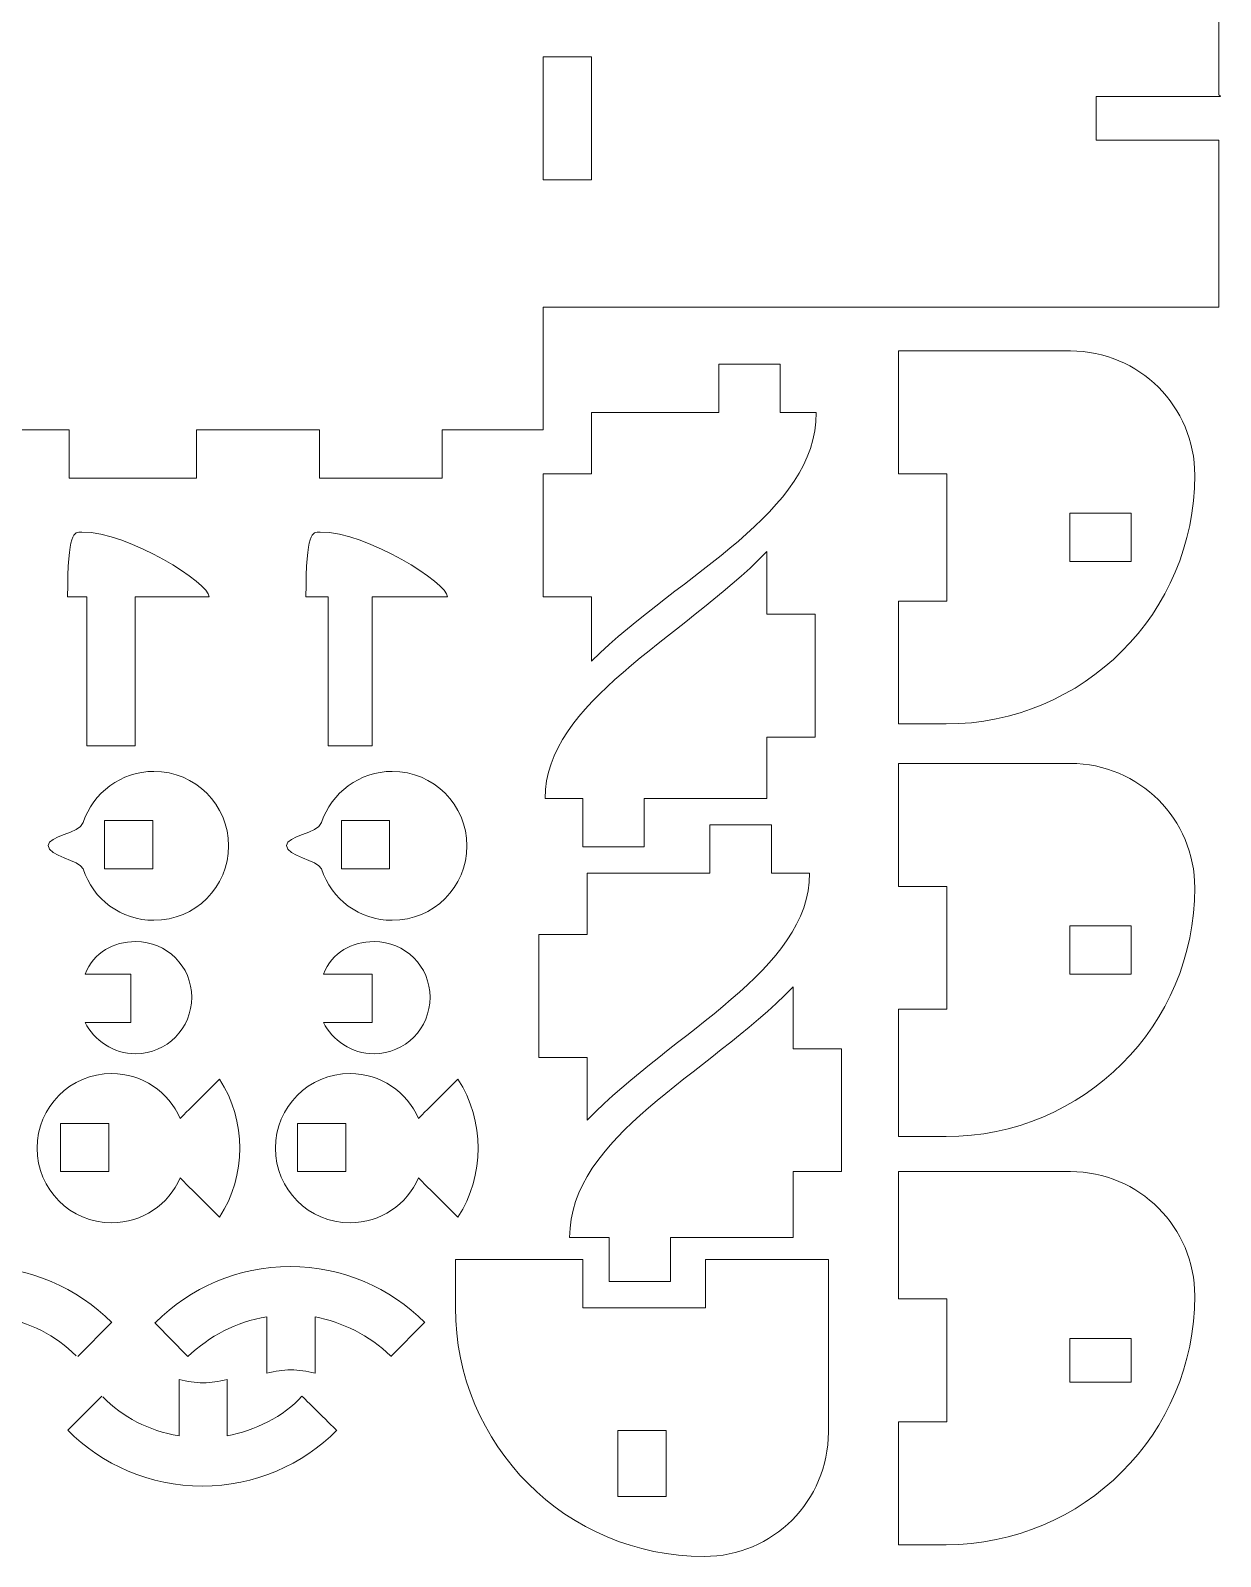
# Model space of a CAD drawing. Header units: millimetres. Extents: x -102 to 102, y -191 to 188.
# Drawn here: x 2.6 to 98.2, y -191.3 to -68.6 of the extents above; entities that cross this region are included whole.
import ezdxf

# ---------------------------------------------------------------- set-up
doc = ezdxf.new("R2010")
doc.units = ezdxf.units.MM
doc.header["$MEASUREMENT"] = 0
doc.layers.add('Layer 1', color=7, linetype='Continuous')

msp = doc.modelspace()

# ---------------------------------------------------------------- linework, layer by layer
at = {"layer": 'Layer 1', "color": 1, "lineweight": 9}
for points, knots in [([(98.1073, -60.8514), (98.1073, -60.8514), (98.1073, -73.7811), (98.1073, -73.7811), (98.1073, -73.7811), (98.1073, -73.7811), (98.2354, -73.9028), (98.2354, -73.9028), (98.2354, -73.9028), (98.2354, -73.9028), (88.2296, -73.9028), (88.2296, -73.9028), (88.2296, -73.9028), (88.2296, -73.9028), (88.2296, -77.4306), (88.2296, -77.4306), (88.2296, -77.4306), (88.2296, -77.4306), (98.1073, -77.4306), (98.1073, -77.4306), (98.1073, -77.4306), (98.1073, -77.4306), (98.1073, -90.8361), (98.1073, -90.8361), (98.1073, -90.8361), (98.1073, -90.8361), (47.7349, -90.8361), (47.7349, -90.8361), (47.7349, -90.8361), (47.7349, -90.8361), (43.7796, -90.8361), (43.7796, -90.8361), (43.7796, -90.8361), (43.7796, -90.8361), (43.7796, -100.6825), (43.7796, -100.6825), (43.7796, -100.6825), (43.7796, -100.6825), (43.7796, -100.7139), (43.7796, -100.7139), (43.7796, -100.7139), (43.7796, -100.7139), (35.6657, -100.7139), (35.6657, -100.7139), (35.6657, -100.7139), (35.6657, -100.7139), (35.6657, -104.5945), (35.6657, -104.5945), (35.6657, -104.5945), (35.6657, -104.5945), (25.7879, -104.5945), (25.7879, -104.5945), (25.7879, -104.5945), (25.7879, -104.5945), (25.7879, -100.7139), (25.7879, -100.7139), (25.7879, -100.7139), (25.7879, -100.7139), (15.9101, -100.7139), (15.9101, -100.7139), (15.9101, -100.7139), (15.9101, -100.7139), (15.9101, -104.5945), (15.9101, -104.5945), (15.9101, -104.5945), (15.9101, -104.5945), (5.8348, -104.5945), (5.8348, -104.5945), (5.8348, -104.5945), (5.8348, -104.5945), (5.6796, -104.5945), (5.6796, -104.5945), (5.6796, -104.5945), (5.6796, -104.5945), (5.6796, -100.7139), (5.6796, -100.7139), (5.6796, -100.7139), (5.6796, -100.7139), (-4.1982, -100.7139), (-4.1982, -100.7139), (-4.1982, -100.7139), (-4.1982, -100.7139), (-4.1982, -104.5945), (-4.1982, -104.5945), (-4.1982, -104.5945), (-4.1982, -104.5945), (-14.076, -104.5945), (-14.076, -104.5945), (-14.076, -104.5945), (-14.076, -104.5945), (-14.076, -100.7139), (-14.076, -100.7139), (-14.076, -100.7139), (-14.076, -100.7139), (-24.3065, -100.7139), (-24.3065, -100.7139), (-24.3065, -100.7139), (-24.3065, -100.7139), (-24.3065, -104.5945), (-24.3065, -104.5945), (-24.3065, -104.5945), (-24.3065, -104.5945), (-34.1843, -104.5945), (-34.1843, -104.5945), (-34.1843, -104.5945), (-34.1843, -104.5945), (-34.1843, -100.7139), (-34.1843, -100.7139), (-34.1843, -100.7139), (-34.1843, -100.7139), (-44.0621, -100.7139), (-44.0621, -100.7139), (-44.0621, -100.7139), (-44.0621, -100.7139), (-44.0621, -104.5945), (-44.0621, -104.5945), (-44.0621, -104.5945), (-44.0621, -104.5945), (-54.2927, -104.5945), (-54.2927, -104.5945), (-54.2927, -104.5945), (-54.2927, -104.5945), (-54.2927, -100.7139), (-54.2927, -100.7139), (-54.2927, -100.7139), (-54.2927, -100.7139), (-64.1704, -100.7139), (-64.1704, -100.7139), (-64.1704, -100.7139), (-64.1704, -100.7139), (-64.1704, -104.5945), (-64.1704, -104.5945), (-64.1704, -104.5945), (-64.1704, -104.5945), (-74.0482, -104.5945), (-74.0482, -104.5945), (-74.0482, -104.5945), (-74.0482, -104.5945), (-74.0482, -104.5945), (-74.0482, -104.5945), (-74.0482, -104.5945), (-74.0482, -104.5945), (-74.0482, -100.7139), (-74.0482, -100.7139), (-74.0482, -100.7139), (-74.0482, -100.7139), (-84.2788, -100.7139), (-84.2788, -100.7139), (-84.2788, -100.7139), (-84.2788, -100.7139), (-84.2788, -104.5945), (-84.2788, -104.5945), (-84.2788, -104.5945), (-84.2788, -104.5945), (-94.1565, -104.5945), (-94.1565, -104.5945), (-94.1565, -104.5945), (-94.1565, -104.5945), (-94.1565, -104.477), (-94.1565, -104.477), (-94.1565, -104.477), (-94.1565, -104.477), (-94.1565, -104.4957), (-94.1565, -104.4957), (-94.1565, -104.4957), (-94.1565, -104.4957), (-94.1565, -81.6639), (-94.1565, -81.6639), (-94.1565, -81.6639), (-94.1565, -81.6639), (-98.0371, -81.6639), (-98.0371, -81.6639), (-98.0371, -81.6639), (-98.0371, -81.6639), (-98.0371, -61.5556), (-98.0371, -61.5556), (-98.0371, -61.5556), (-98.0371, -61.5556), (-94.1565, -61.5556), (-94.1565, -61.5556), (-94.1565, -61.5556), (-94.1565, -61.5556), (-94.1565, -61.6459), (-94.1565, -61.6459), (-94.1565, -61.6459), (-94.1565, -61.6459), (-94.1565, -41.8), (-94.1565, -41.8), (-94.1565, -41.8), (-94.1565, -41.8), (-98.0371, -41.8), (-98.0371, -41.8), (-98.0371, -41.8), (-98.0371, -41.8), (-98.0371, -21.6917), (-98.0371, -21.6917), (-98.0371, -21.6917), (-98.0371, -21.6917), (-94.1565, -21.6917), (-94.1565, -21.6917), (-94.1565, -21.6917), (-94.1565, -21.6917), (-94.1565, -21.6737), (-94.1565, -21.6737), (-94.1565, -21.6737), (-94.1565, -21.6737), (-94.1565, -1.5834), (-94.1565, -1.5834), (-94.1565, -1.5834), (-94.1565, -1.5834), (-98.0371, -1.5834), (-98.0371, -1.5834), (-98.0371, -1.5834), (-98.0371, -1.5834), (-98.0371, 18.1722), (-98.0371, 18.1722), (-98.0371, 18.1722), (-98.0371, 18.1722), (-94.1565, 18.1722), (-94.1565, 18.1722), (-94.1565, 18.1722), (-94.1565, 18.1722), (-94.1565, 37.575), (-94.1565, 37.575), (-94.1565, 37.575), (-94.1565, 37.575), (-84.2788, 37.575), (-84.2788, 37.575), (-84.2788, 37.575), (-84.2788, 37.575), (-84.2788, 41.1028), (-84.2788, 41.1028), (-84.2788, 41.1028), (-84.2788, 41.1028), (-74.0482, 41.1028), (-74.0482, 41.1028), (-74.0482, 41.1028), (-74.0482, 41.1028), (-74.0482, 37.575), (-74.0482, 37.575), (-74.0482, 37.575), (-74.0482, 37.575), (-74.0482, 37.575), (-74.0482, 37.575), (-74.0482, 37.575), (-74.0482, 37.575), (-64.1704, 37.575), (-64.1704, 37.575), (-64.1704, 37.575), (-64.1704, 37.575), (-64.1704, 41.1028), (-64.1704, 41.1028), (-64.1704, 41.1028), (-64.1704, 41.1028), (-54.2927, 41.1028), (-54.2927, 41.1028), (-54.2927, 41.1028), (-54.2927, 41.1028), (-54.2927, 37.575), (-54.2927, 37.575), (-54.2927, 37.575), (-54.2927, 37.575), (-44.0621, 37.575), (-44.0621, 37.575), (-44.0621, 37.575), (-44.0621, 37.575), (-44.0621, 41.1028), (-44.0621, 41.1028), (-44.0621, 41.1028), (-44.0621, 41.1028), (-34.1843, 41.1028), (-34.1843, 41.1028), (-34.1843, 41.1028), (-34.1843, 41.1028), (-34.1843, 37.575), (-34.1843, 37.575), (-34.1843, 37.575), (-34.1843, 37.575), (-24.3065, 37.575), (-24.3065, 37.575), (-24.3065, 37.575), (-24.3065, 37.575), (-24.3065, 41.1028), (-24.3065, 41.1028), (-24.3065, 41.1028), (-24.3065, 41.1028), (-14.076, 41.1028), (-14.076, 41.1028), (-14.076, 41.1028), (-14.076, 41.1028), (-14.076, 37.575), (-14.076, 37.575), (-14.076, 37.575), (-14.076, 37.575), (-4.1982, 37.575), (-4.1982, 37.575), (-4.1982, 37.575), (-4.1982, 37.575), (-4.1982, 41.1028), (-4.1982, 41.1028), (-4.1982, 41.1028), (-4.1982, 41.1028), (5.6796, 41.1028), (5.6796, 41.1028), (5.6796, 41.1028), (5.6796, 41.1028), (5.6796, 37.575), (5.6796, 37.575), (5.6796, 37.575), (5.6796, 37.575), (5.8348, 37.575), (5.8348, 37.575), (5.8348, 37.575), (5.8348, 37.575), (15.9101, 37.575), (15.9101, 37.575), (15.9101, 37.575), (15.9101, 37.575), (15.9101, 41.1028), (15.9101, 41.1028), (15.9101, 41.1028), (15.9101, 41.1028), (25.7879, 41.1028), (25.7879, 41.1028), (25.7879, 41.1028), (25.7879, 41.1028), (25.7879, 37.575), (25.7879, 37.575), (25.7879, 37.575), (25.7879, 37.575), (35.6657, 37.575), (35.6657, 37.575), (35.6657, 37.575), (35.6657, 37.575), (35.6657, 41.1028), (35.6657, 41.1028), (35.6657, 41.1028), (35.6657, 41.1028), (47.6601, 41.1028), (47.6601, 41.1028), (47.6601, 41.1028), (47.6601, 41.1028), (47.6601, 39.3389), (47.6601, 39.3389), (47.6601, 39.3389), (47.6601, 39.3389), (98.1073, 39.3389), (98.1073, 39.3389), (98.1073, 39.3389), (98.1073, 39.3389), (98.1073, 39.3389), (98.1073, 39.3389), (98.1073, 39.3389), (98.1073, 39.3389), (98.1073, 26.2861), (98.1073, 26.2861), (98.1073, 26.2861), (98.1073, 26.2861), (98.1073, 26.2861), (98.1073, 26.2861), (98.1073, 26.2861), (98.1073, 26.2861), (88.2296, 26.2861), (88.2296, 26.2861), (88.2296, 26.2861), (88.2296, 26.2861), (88.2296, 22.4055), (88.2296, 22.4055), (88.2296, 22.4055), (88.2296, 22.4055), (98.1073, 22.4055), (98.1073, 22.4055), (98.1073, 22.4055), (98.1073, 22.4055), (98.1073, 9.3528), (98.1073, 9.3528), (98.1073, 9.3528), (98.1073, 9.3528), (98.1073, 9.3528), (98.1073, 9.3528), (98.1073, 9.3528), (98.1073, 9.3528), (47.7349, 9.3528), (47.7349, 9.3528), (47.7349, 9.3528), (47.7349, 9.3528), (43.7796, 9.3528), (43.7796, 9.3528), (43.7796, 9.3528), (43.7796, 9.3528), (43.7796, -0.525), (43.7796, -0.525), (43.7796, -0.525), (43.7796, -0.525), (47.6601, -0.525), (47.6601, -0.525), (47.6601, -0.525), (47.6601, -0.525), (47.6601, -10.7556), (47.6601, -10.7556), (47.6601, -10.7556), (47.6601, -10.7556), (43.7796, -10.7556), (43.7796, -10.7556), (43.7796, -10.7556), (43.7796, -10.7556), (43.7796, -20.6334), (43.7796, -20.6334), (43.7796, -20.6334), (43.7796, -20.6334), (47.6601, -20.6334), (47.6601, -20.6334), (47.6601, -20.6334), (47.6601, -20.6334), (47.6601, -30.5111), (47.6601, -30.5111), (47.6601, -30.5111), (47.6601, -30.5111), (47.6601, -30.5111), (47.6601, -30.5111), (47.6601, -30.5111), (47.6601, -30.5111), (43.7796, -30.5111), (43.7796, -30.5111), (43.7796, -30.5111), (43.7796, -30.5111), (43.7796, -40.7417), (43.7796, -40.7417), (43.7796, -40.7417), (43.7796, -40.7417), (47.6601, -40.7417), (47.6601, -40.7417), (47.6601, -40.7417), (47.6601, -40.7417), (47.6601, -50.6195), (47.6601, -50.6195), (47.6601, -50.6195), (47.6601, -50.6195), (43.7796, -50.6195), (43.7796, -50.6195), (43.7796, -50.6195), (43.7796, -50.6195), (43.7796, -60.85), (43.7796, -60.85), (43.7796, -60.85), (43.7796, -60.85), (47.7349, -60.85), (47.7349, -60.85), (47.7349, -60.85), (47.7349, -60.85), (98.1073, -60.8514), (98.1073, -60.8514)], [0, 0, 0, 0, 0.00877193, 0.00877193, 0.00877193, 0.00877194, 0.01754386, 0.01754386, 0.01754386, 0.01754387, 0.02631579, 0.02631579, 0.02631579, 0.0263158, 0.03508772, 0.03508772, 0.03508772, 0.03508773, 0.04385965, 0.04385965, 0.04385965, 0.04385966, 0.05263158, 0.05263158, 0.05263158, 0.05263159, 0.06140351, 0.06140351, 0.06140351, 0.06140352, 0.07017544, 0.07017544, 0.07017544, 0.07017545, 0.07894737, 0.07894737, 0.07894737, 0.07894738, 0.0877193, 0.0877193, 0.0877193, 0.08771931, 0.09649123, 0.09649123, 0.09649123, 0.09649124, 0.10526316, 0.10526316, 0.10526316, 0.10526317, 0.11403509, 0.11403509, 0.11403509, 0.1140351, 0.12280702, 0.12280702, 0.12280702, 0.12280703, 0.13157895, 0.13157895, 0.13157895, 0.13157896, 0.14035088, 0.14035088, 0.14035088, 0.14035089, 0.14912281, 0.14912281, 0.14912281, 0.14912282, 0.15789474, 0.15789474, 0.15789474, 0.15789475, 0.16666667, 0.16666667, 0.16666667, 0.16666668, 0.1754386, 0.1754386, 0.1754386, 0.17543861, 0.18421053, 0.18421053, 0.18421053, 0.18421054, 0.19298246, 0.19298246, 0.19298246, 0.19298247, 0.20175439, 0.20175439, 0.20175439, 0.2017544, 0.21052632, 0.21052632, 0.21052632, 0.21052633, 0.21929825, 0.21929825, 0.21929825, 0.21929826, 0.22807018, 0.22807018, 0.22807018, 0.22807019, 0.23684211, 0.23684211, 0.23684211, 0.23684212, 0.24561404, 0.24561404, 0.24561404, 0.24561405, 0.25438596, 0.25438596, 0.25438596, 0.25438597, 0.26315789, 0.26315789, 0.26315789, 0.2631579, 0.27192982, 0.27192982, 0.27192982, 0.27192983, 0.28070175, 0.28070175, 0.28070175, 0.28070176, 0.28947368, 0.28947368, 0.28947368, 0.28947369, 0.29824561, 0.29824561, 0.29824561, 0.29824562, 0.30701754, 0.30701754, 0.30701754, 0.30701755, 0.31578947, 0.31578947, 0.31578947, 0.31578948, 0.3245614, 0.3245614, 0.3245614, 0.32456141, 0.33333333, 0.33333333, 0.33333333, 0.33333334, 0.34210526, 0.34210526, 0.34210526, 0.34210527, 0.35087719, 0.35087719, 0.35087719, 0.3508772, 0.35964912, 0.35964912, 0.35964912, 0.35964913, 0.36842105, 0.36842105, 0.36842105, 0.36842106, 0.37719298, 0.37719298, 0.37719298, 0.37719299, 0.38596491, 0.38596491, 0.38596491, 0.38596492, 0.39473684, 0.39473684, 0.39473684, 0.39473685, 0.40350877, 0.40350877, 0.40350877, 0.40350878, 0.4122807, 0.4122807, 0.4122807, 0.41228071, 0.42105263, 0.42105263, 0.42105263, 0.42105264, 0.42982456, 0.42982456, 0.42982456, 0.42982457, 0.43859649, 0.43859649, 0.43859649, 0.4385965, 0.44736842, 0.44736842, 0.44736842, 0.44736843, 0.45614035, 0.45614035, 0.45614035, 0.45614036, 0.46491228, 0.46491228, 0.46491228, 0.46491229, 0.47368421, 0.47368421, 0.47368421, 0.47368422, 0.48245614, 0.48245614, 0.48245614, 0.48245615, 0.49122807, 0.49122807, 0.49122807, 0.49122808, 0.5, 0.5, 0.5, 0.50000001, 0.50877193, 0.50877193, 0.50877193, 0.50877194, 0.51754386, 0.51754386, 0.51754386, 0.51754387, 0.52631579, 0.52631579, 0.52631579, 0.5263158, 0.53508772, 0.53508772, 0.53508772, 0.53508773, 0.54385965, 0.54385965, 0.54385965, 0.54385966, 0.55263158, 0.55263158, 0.55263158, 0.55263159, 0.56140351, 0.56140351, 0.56140351, 0.56140352, 0.57017544, 0.57017544, 0.57017544, 0.57017545, 0.57894737, 0.57894737, 0.57894737, 0.57894738, 0.5877193, 0.5877193, 0.5877193, 0.58771931, 0.59649123, 0.59649123, 0.59649123, 0.59649124, 0.60526316, 0.60526316, 0.60526316, 0.60526317, 0.61403509, 0.61403509, 0.61403509, 0.6140351, 0.62280702, 0.62280702, 0.62280702, 0.62280703, 0.63157895, 0.63157895, 0.63157895, 0.63157896, 0.64035088, 0.64035088, 0.64035088, 0.64035089, 0.64912281, 0.64912281, 0.64912281, 0.64912282, 0.65789474, 0.65789474, 0.65789474, 0.65789475, 0.66666667, 0.66666667, 0.66666667, 0.66666668, 0.6754386, 0.6754386, 0.6754386, 0.67543861, 0.68421053, 0.68421053, 0.68421053, 0.68421054, 0.69298246, 0.69298246, 0.69298246, 0.69298247, 0.70175439, 0.70175439, 0.70175439, 0.7017544, 0.71052632, 0.71052632, 0.71052632, 0.71052633, 0.71929825, 0.71929825, 0.71929825, 0.71929826, 0.72807018, 0.72807018, 0.72807018, 0.72807019, 0.73684211, 0.73684211, 0.73684211, 0.73684212, 0.74561404, 0.74561404, 0.74561404, 0.74561405, 0.75438596, 0.75438596, 0.75438596, 0.75438597, 0.76315789, 0.76315789, 0.76315789, 0.7631579, 0.77192982, 0.77192982, 0.77192982, 0.77192983, 0.78070175, 0.78070175, 0.78070175, 0.78070176, 0.78947368, 0.78947368, 0.78947368, 0.78947369, 0.79824561, 0.79824561, 0.79824561, 0.79824562, 0.80701754, 0.80701754, 0.80701754, 0.80701755, 0.81578947, 0.81578947, 0.81578947, 0.81578948, 0.8245614, 0.8245614, 0.8245614, 0.82456141, 0.83333333, 0.83333333, 0.83333333, 0.83333334, 0.84210526, 0.84210526, 0.84210526, 0.84210527, 0.85087719, 0.85087719, 0.85087719, 0.8508772, 0.85964912, 0.85964912, 0.85964912, 0.85964913, 0.86842105, 0.86842105, 0.86842105, 0.86842106, 0.87719298, 0.87719298, 0.87719298, 0.87719299, 0.88596491, 0.88596491, 0.88596491, 0.88596492, 0.89473684, 0.89473684, 0.89473684, 0.89473685, 0.90350877, 0.90350877, 0.90350877, 0.90350878, 0.9122807, 0.9122807, 0.9122807, 0.91228071, 0.92105263, 0.92105263, 0.92105263, 0.92105264, 0.92982456, 0.92982456, 0.92982456, 0.92982457, 0.93859649, 0.93859649, 0.93859649, 0.9385965, 0.94736842, 0.94736842, 0.94736842, 0.94736843, 0.95614035, 0.95614035, 0.95614035, 0.95614036, 0.96491228, 0.96491228, 0.96491228, 0.96491229, 0.97368421, 0.97368421, 0.97368421, 0.97368422, 0.98245614, 0.98245614, 0.98245614, 0.98245615, 1, 1, 1, 1]), ([(47.6603, -70.7277), (47.6603, -70.7277), (43.7797, -70.7277), (43.7797, -70.7277), (43.7797, -70.7277), (43.7797, -70.7277), (43.7797, -80.6055), (43.7797, -80.6055), (43.7797, -80.6055), (43.7797, -80.6055), (47.6603, -80.6055), (47.6603, -80.6055), (47.6603, -80.6055), (47.6603, -80.6055), (47.6603, -70.7277), (47.6603, -70.7277)], [0, 0, 0, 0, 0.2, 0.2, 0.2, 0.20000001, 0.4, 0.4, 0.4, 0.40000001, 0.6, 0.6, 0.6, 0.60000001, 1, 1, 1, 1]), ([(96.1698, -104.3581), (96.1698, -98.8312), (91.6973, -94.3639), (86.17, -94.3639), (86.17, -94.3639), (86.17, -94.3639), (76.1698, -94.3639), (76.1698, -94.3639), (76.1698, -94.3639), (76.1698, -94.3639), (72.3545, -94.3639), (72.3545, -94.3639), (72.3545, -94.3639), (72.3545, -94.3639), (72.3545, -104.2417), (72.3545, -104.2417), (72.3545, -104.2417), (72.3545, -104.2417), (76.2351, -104.2417), (76.2351, -104.2417), (76.2351, -104.2417), (76.2351, -104.2417), (76.2351, -114.4723), (76.2351, -114.4723), (76.2351, -114.4723), (76.2351, -114.4723), (72.3545, -114.4723), (72.3545, -114.4723), (72.3545, -114.4723), (72.3545, -114.4723), (72.3545, -124.3501), (72.3545, -124.3501), (72.3545, -124.3501), (72.3545, -124.3501), (76.1698, -124.3501), (76.1698, -124.3501), (76.1698, -124.3501), (87.2244, -124.3501), (96.1698, -115.4114), (96.1698, -104.3581)], [0, 0, 0, 0, 0.09090909, 0.09090909, 0.09090909, 0.0909091, 0.18181818, 0.18181818, 0.18181818, 0.18181819, 0.27272727, 0.27272727, 0.27272727, 0.27272728, 0.36363636, 0.36363636, 0.36363636, 0.36363637, 0.45454545, 0.45454545, 0.45454545, 0.45454546, 0.54545455, 0.54545455, 0.54545455, 0.54545456, 0.63636364, 0.63636364, 0.63636364, 0.63636365, 0.72727273, 0.72727273, 0.72727273, 0.72727274, 0.81818182, 0.81818182, 0.81818182, 0.81818183, 1, 1, 1, 1]), ([(57.8907, -99.3028), (57.8907, -99.3028), (57.8907, -95.4222), (57.8907, -95.4222), (57.8907, -95.4222), (57.8907, -95.4222), (62.8296, -95.4222), (62.8296, -95.4222), (62.8296, -95.4222), (62.8296, -95.4222), (62.8296, -99.3028), (62.8296, -99.3028), (62.8296, -99.3028), (62.8296, -99.3028), (65.735, -99.3028), (65.735, -99.3028), (65.735, -99.3028), (65.735, -107.4167), (55.0685, -112.1009), (47.6601, -119.2922), (47.6601, -119.2922), (47.6601, -119.2922), (47.6601, -114.1195), (47.6601, -114.1195), (47.6601, -114.1195), (47.6601, -114.1195), (43.7796, -114.1195), (43.7796, -114.1195), (43.7796, -114.1195), (43.7796, -114.1195), (43.7796, -104.2417), (43.7796, -104.2417), (43.7796, -104.2417), (43.7796, -104.2417), (47.6601, -104.2417), (47.6601, -104.2417), (47.6601, -104.2417), (47.6601, -104.2417), (47.6601, -99.3028), (47.6601, -99.3028), (47.6601, -99.3028), (47.6601, -99.3028), (57.8907, -99.3028), (57.8907, -99.3028)], [0, 0, 0, 0, 0.166666657, 0.166666667, 0.166666667, 0.166666667, 0.24999999, 0.25, 0.25, 0.25, 0.333333323, 0.333333333, 0.333333333, 0.333333333, 0.416666657, 0.416666667, 0.416666667, 0.416666667, 0.49999999, 0.5, 0.5, 0.5, 0.583333323, 0.583333333, 0.583333333, 0.583333333, 0.666666657, 0.666666667, 0.666666667, 0.666666667, 0.74999999, 0.75, 0.75, 0.75, 0.833333323, 0.833333333, 0.833333333, 0.833333333, 0.916666657, 0.916666667, 0.916666667, 0.916666667, 1, 1, 1, 1]), ([(86.113, -111.2971), (86.113, -111.2971), (91.0519, -111.2971), (91.0519, -111.2971), (91.0519, -111.2971), (91.0519, -111.2971), (91.0519, -107.4166), (91.0519, -107.4166), (91.0519, -107.4166), (91.0519, -107.4166), (86.113, -107.4166), (86.113, -107.4166), (86.113, -107.4166), (86.113, -107.4166), (86.113, -111.2971), (86.113, -111.2971)], [0, 0, 0, 0, 0.2, 0.2, 0.2, 0.20000001, 0.4, 0.4, 0.4, 0.40000001, 0.6, 0.6, 0.6, 0.60000001, 1, 1, 1, 1]), ([(10.9712, -114.1195), (10.9712, -114.1195), (16.9265, -114.1195), (16.9265, -114.1195), (16.9265, -114.1195), (16.9265, -113.0611), (10.5324, -108.9234), (6.6815, -108.9234), (6.6815, -108.9234), (6.0532, -108.9234), (5.5445, -108.8278), (5.5445, -114.1195), (5.5445, -114.1195), (5.5445, -114.1195), (7.0907, -114.1195), (7.0907, -114.1195), (7.0907, -114.1195), (7.0907, -114.1195), (7.0907, -126.1139), (7.0907, -126.1139), (7.0907, -126.1139), (7.0907, -126.1139), (7.0907, -126.1139), (7.0907, -126.1139), (7.0907, -126.1139), (7.0907, -126.1139), (10.9712, -126.1139), (10.9712, -126.1139), (10.9712, -126.1139), (10.9712, -126.1139), (10.9712, -126.1139), (10.9712, -126.1139), (10.9712, -126.1139), (10.9712, -126.1139), (10.9712, -114.1195), (10.9712, -114.1195)], [0, 0, 0, 0, 0.1, 0.1, 0.1, 0.10000001, 0.2, 0.2, 0.2, 0.20000001, 0.3, 0.3, 0.3, 0.30000001, 0.4, 0.4, 0.4, 0.40000001, 0.5, 0.5, 0.5, 0.50000001, 0.6, 0.6, 0.6, 0.60000001, 0.7, 0.7, 0.7, 0.70000001, 0.8, 0.8, 0.8, 0.80000001, 1, 1, 1, 1]), ([(30.0212, -114.1195), (30.0212, -114.1195), (36.0901, -114.1195), (36.0901, -114.1195), (36.0901, -114.1195), (36.0901, -113.0611), (29.696, -108.9234), (25.8451, -108.9234), (25.8451, -108.9234), (25.2168, -108.9234), (24.7081, -108.8278), (24.7081, -114.1195), (24.7081, -114.1195), (24.7081, -114.1195), (26.4935, -114.1195), (26.4935, -114.1195), (26.4935, -114.1195), (26.4935, -114.1195), (26.4935, -126.1139), (26.4935, -126.1139), (26.4935, -126.1139), (26.4935, -126.1139), (26.4935, -126.1139), (26.4935, -126.1139), (26.4935, -126.1139), (26.4935, -126.1139), (30.0212, -126.1139), (30.0212, -126.1139), (30.0212, -126.1139), (30.0212, -126.1139), (30.0212, -126.1139), (30.0212, -126.1139), (30.0212, -126.1139), (30.0212, -126.1139), (30.0212, -114.1195), (30.0212, -114.1195)], [0, 0, 0, 0, 0.1, 0.1, 0.1, 0.10000001, 0.2, 0.2, 0.2, 0.20000001, 0.3, 0.3, 0.3, 0.30000001, 0.4, 0.4, 0.4, 0.40000001, 0.5, 0.5, 0.5, 0.50000001, 0.6, 0.6, 0.6, 0.60000001, 0.7, 0.7, 0.7, 0.70000001, 0.8, 0.8, 0.8, 0.80000001, 1, 1, 1, 1]), ([(51.8935, -130.3472), (51.8935, -130.3472), (51.8935, -134.2278), (51.8935, -134.2278), (51.8935, -134.2278), (51.8935, -134.2278), (46.9546, -134.2278), (46.9546, -134.2278), (46.9546, -134.2278), (46.9546, -134.2278), (46.9546, -130.3472), (46.9546, -130.3472), (46.9546, -130.3472), (46.9546, -130.3472), (43.9348, -130.3472), (43.9348, -130.3472), (43.9348, -130.3472), (43.9348, -122.5861), (54.7157, -117.6818), (61.7712, -110.4904), (61.7712, -110.4904), (61.7712, -110.4904), (61.7712, -115.5306), (61.7712, -115.5306), (61.7712, -115.5306), (61.7712, -115.5306), (65.6518, -115.5306), (65.6518, -115.5306), (65.6518, -115.5306), (65.6518, -115.5306), (65.6518, -125.4084), (65.6518, -125.4084), (65.6518, -125.4084), (65.6518, -125.4084), (61.7712, -125.4084), (61.7712, -125.4084), (61.7712, -125.4084), (61.7712, -125.4084), (61.7712, -130.3472), (61.7712, -130.3472), (61.7712, -130.3472), (61.7712, -130.3472), (51.8935, -130.3472), (51.8935, -130.3472)], [0, 0, 0, 0, 0.166666657, 0.166666667, 0.166666667, 0.166666667, 0.24999999, 0.25, 0.25, 0.25, 0.333333323, 0.333333333, 0.333333333, 0.333333333, 0.416666657, 0.416666667, 0.416666667, 0.416666667, 0.49999999, 0.5, 0.5, 0.5, 0.583333323, 0.583333333, 0.583333333, 0.583333333, 0.666666657, 0.666666667, 0.666666667, 0.666666667, 0.74999999, 0.75, 0.75, 0.75, 0.833333323, 0.833333333, 0.833333333, 0.833333333, 0.916666657, 0.916666667, 0.916666667, 0.916666667, 1, 1, 1, 1]), ([(96.1698, -137.5192), (96.1698, -131.9923), (91.6973, -127.5251), (86.17, -127.5251), (86.17, -127.5251), (86.17, -127.5251), (76.1698, -127.5251), (76.1698, -127.5251), (76.1698, -127.5251), (76.1698, -127.5251), (72.3545, -127.5251), (72.3545, -127.5251), (72.3545, -127.5251), (72.3545, -127.5251), (72.3545, -137.4028), (72.3545, -137.4028), (72.3545, -137.4028), (72.3545, -137.4028), (76.2351, -137.4028), (76.2351, -137.4028), (76.2351, -137.4028), (76.2351, -137.4028), (76.2351, -147.2806), (76.2351, -147.2806), (76.2351, -147.2806), (76.2351, -147.2806), (72.3545, -147.2806), (72.3545, -147.2806), (72.3545, -147.2806), (72.3545, -147.2806), (72.3545, -157.5112), (72.3545, -157.5112), (72.3545, -157.5112), (72.3545, -157.5112), (76.1698, -157.5112), (76.1698, -157.5112), (76.1698, -157.5112), (87.2244, -157.5112), (96.1698, -148.5725), (96.1698, -137.5192)], [0, 0, 0, 0, 0.09090909, 0.09090909, 0.09090909, 0.0909091, 0.18181818, 0.18181818, 0.18181818, 0.18181819, 0.27272727, 0.27272727, 0.27272727, 0.27272728, 0.36363636, 0.36363636, 0.36363636, 0.36363637, 0.45454545, 0.45454545, 0.45454545, 0.45454546, 0.54545455, 0.54545455, 0.54545455, 0.54545456, 0.63636364, 0.63636364, 0.63636364, 0.63636365, 0.72727273, 0.72727273, 0.72727273, 0.72727274, 0.81818182, 0.81818182, 0.81818182, 0.81818183, 1, 1, 1, 1]), ([(6.7944, -132.2692), (6.4857, -133.2189), (3.9852, -133.2997), (3.9852, -134.1305), (3.9852, -134.1305), (3.9852, -134.9616), (6.4857, -135.2862), (6.7944, -135.9918), (6.7944, -135.9918), (6.7944, -135.9918), (6.793, -135.9918), (6.793, -135.9918), (6.793, -135.9918), (7.5882, -138.4612), (9.8364, -140.1302), (12.4858, -140.1302), (12.4858, -140.1302), (15.7994, -140.1302), (18.4858, -137.4635), (18.4858, -134.1499), (18.4858, -134.1499), (18.4858, -130.8359), (15.7994, -128.1597), (12.4858, -128.1597), (12.4858, -128.1597), (9.8364, -128.1594), (7.5882, -129.8816), (6.793, -132.2636)], [0, 0, 0, 0, 0.125, 0.125, 0.125, 0.12500001, 0.25, 0.25, 0.25, 0.25000001, 0.375, 0.375, 0.375, 0.37500001, 0.5, 0.5, 0.5, 0.50000001, 0.625, 0.625, 0.625, 0.62500001, 0.75, 0.75, 0.75, 0.75000001, 1, 1, 1, 1]), ([(25.9581, -132.2692), (25.6494, -133.2189), (23.1489, -133.2997), (23.1489, -134.1305), (23.1489, -134.1305), (23.1489, -134.9616), (25.6494, -135.2862), (25.9581, -135.9918), (25.9581, -135.9918), (25.9581, -135.9918), (25.9567, -135.9918), (25.9567, -135.9918), (25.9567, -135.9918), (26.7518, -138.4612), (29.0001, -140.1302), (31.6494, -140.1302), (31.6494, -140.1302), (34.9631, -140.1302), (37.6495, -137.4635), (37.6495, -134.1499), (37.6495, -134.1499), (37.6495, -130.8359), (34.9631, -128.1597), (31.6494, -128.1597), (31.6494, -128.1597), (29.0001, -128.1594), (26.7518, -129.8816), (25.9567, -132.2636)], [0, 0, 0, 0, 0.125, 0.125, 0.125, 0.12500001, 0.25, 0.25, 0.25, 0.25000001, 0.375, 0.375, 0.375, 0.37500001, 0.5, 0.5, 0.5, 0.50000001, 0.625, 0.625, 0.625, 0.62500001, 0.75, 0.75, 0.75, 0.75000001, 1, 1, 1, 1]), ([(12.3823, -135.9917), (12.3823, -135.9917), (8.5018, -135.9917), (8.5018, -135.9917), (8.5018, -135.9917), (8.5018, -135.9917), (8.5018, -135.9917), (8.5018, -135.9917), (8.5018, -135.9917), (8.5018, -135.9917), (8.5018, -132.1111), (8.5018, -132.1111), (8.5018, -132.1111), (8.5018, -132.1111), (8.5018, -132.1111), (8.5018, -132.1111), (8.5018, -132.1111), (8.5018, -132.1111), (12.3823, -132.1111), (12.3823, -132.1111), (12.3823, -132.1111), (12.3823, -132.1111), (12.3823, -132.1111), (12.3823, -132.1111), (12.3823, -132.1111), (12.3823, -132.1111), (12.3823, -135.9917), (12.3823, -135.9917)], [0, 0, 0, 0, 0.125, 0.125, 0.125, 0.12500001, 0.25, 0.25, 0.25, 0.25000001, 0.375, 0.375, 0.375, 0.37500001, 0.5, 0.5, 0.5, 0.50000001, 0.625, 0.625, 0.625, 0.62500001, 0.75, 0.75, 0.75, 0.75000001, 1, 1, 1, 1]), ([(31.4323, -135.9917), (31.4323, -135.9917), (27.616, -135.9917), (27.616, -135.9917), (27.616, -135.9917), (27.616, -135.9917), (27.5518, -135.9917), (27.5518, -135.9917), (27.5518, -135.9917), (27.5518, -135.9917), (27.5518, -132.1111), (27.5518, -132.1111), (27.5518, -132.1111), (27.5518, -132.1111), (27.616, -132.1111), (27.616, -132.1111), (27.616, -132.1111), (27.616, -132.1111), (31.4158, -132.1111), (31.4158, -132.1111), (31.4158, -132.1111), (31.4158, -132.1111), (31.4323, -132.1111), (31.4323, -132.1111), (31.4323, -132.1111), (31.4323, -132.1111), (31.4323, -135.9917), (31.4323, -135.9917)], [0, 0, 0, 0, 0.125, 0.125, 0.125, 0.12500001, 0.25, 0.25, 0.25, 0.25000001, 0.375, 0.375, 0.375, 0.37500001, 0.5, 0.5, 0.5, 0.50000001, 0.625, 0.625, 0.625, 0.62500001, 0.75, 0.75, 0.75, 0.75000001, 1, 1, 1, 1]), ([(57.1851, -136.3445), (57.1851, -136.3445), (57.1851, -132.4639), (57.1851, -132.4639), (57.1851, -132.4639), (57.1851, -132.4639), (62.124, -132.4639), (62.124, -132.4639), (62.124, -132.4639), (62.124, -132.4639), (62.124, -136.3445), (62.124, -136.3445), (62.124, -136.3445), (62.124, -136.3445), (65.2045, -136.3445), (65.2045, -136.3445), (65.2045, -136.3445), (65.2045, -144.1056), (54.3629, -148.9993), (47.3073, -156.1907), (47.3073, -156.1907), (47.3073, -156.1907), (47.3073, -151.1611), (47.3073, -151.1611), (47.3073, -151.1611), (47.3073, -151.1611), (43.4268, -151.1611), (43.4268, -151.1611), (43.4268, -151.1611), (43.4268, -151.1611), (43.4268, -141.2834), (43.4268, -141.2834), (43.4268, -141.2834), (43.4268, -141.2834), (47.3073, -141.2834), (47.3073, -141.2834), (47.3073, -141.2834), (47.3073, -141.2834), (47.3073, -136.3445), (47.3073, -136.3445), (47.3073, -136.3445), (47.3073, -136.3445), (57.1851, -136.3445), (57.1851, -136.3445)], [0, 0, 0, 0, 0.166666657, 0.166666667, 0.166666667, 0.166666667, 0.24999999, 0.25, 0.25, 0.25, 0.333333323, 0.333333333, 0.333333333, 0.333333333, 0.416666657, 0.416666667, 0.416666667, 0.416666667, 0.49999999, 0.5, 0.5, 0.5, 0.583333323, 0.583333333, 0.583333333, 0.583333333, 0.666666657, 0.666666667, 0.666666667, 0.666666667, 0.74999999, 0.75, 0.75, 0.75, 0.833333323, 0.833333333, 0.833333333, 0.833333333, 0.916666657, 0.916666667, 0.916666667, 0.916666667, 1, 1, 1, 1]), ([(86.113, -144.4582), (86.113, -144.4582), (91.0519, -144.4582), (91.0519, -144.4582), (91.0519, -144.4582), (91.0519, -144.4582), (91.0519, -140.5777), (91.0519, -140.5777), (91.0519, -140.5777), (91.0519, -140.5777), (86.113, -140.5777), (86.113, -140.5777), (86.113, -140.5777), (86.113, -140.5777), (86.113, -144.4582), (86.113, -144.4582)], [0, 0, 0, 0, 0.2, 0.2, 0.2, 0.20000001, 0.4, 0.4, 0.4, 0.40000001, 0.6, 0.6, 0.6, 0.60000001, 1, 1, 1, 1]), ([(10.6185, -148.3389), (10.6185, -148.3389), (6.9453, -148.3389), (6.9453, -148.3389), (6.9453, -148.3389), (7.6615, -149.75), (9.2193, -150.8595), (11.0256, -150.8595), (11.0256, -150.8595), (13.5109, -150.8595), (15.5256, -148.8046), (15.5256, -146.3193), (15.5256, -146.3193), (15.5256, -143.8339), (13.5109, -141.8386), (11.0256, -141.8386), (11.0256, -141.8386), (9.2197, -141.8386), (7.6615, -142.6945), (6.9457, -144.4584), (6.9457, -144.4584), (6.9457, -144.4584), (10.6185, -144.4584), (10.6185, -144.4584), (10.6185, -144.4584), (10.6185, -144.4584), (10.6185, -144.4584), (10.6185, -144.4584), (10.6185, -144.4584), (10.6185, -144.4584), (10.6185, -148.3389), (10.6185, -148.3389)], [0, 0, 0, 0, 0.11111111, 0.11111111, 0.11111111, 0.11111112, 0.22222222, 0.22222222, 0.22222222, 0.22222223, 0.33333333, 0.33333333, 0.33333333, 0.33333334, 0.44444444, 0.44444444, 0.44444444, 0.44444445, 0.55555556, 0.55555556, 0.55555556, 0.55555557, 0.66666667, 0.66666667, 0.66666667, 0.66666668, 0.77777778, 0.77777778, 0.77777778, 0.77777779, 1, 1, 1, 1]), ([(30.0212, -148.3389), (30.0212, -148.3389), (26.1089, -148.3389), (26.1089, -148.3389), (26.1089, -148.3389), (26.8251, -149.75), (28.3829, -150.8595), (30.1895, -150.8595), (30.1895, -150.8595), (32.6745, -150.8595), (34.6892, -148.8046), (34.6892, -146.3193), (34.6892, -146.3193), (34.6892, -143.8339), (32.6745, -141.8386), (30.1895, -141.8386), (30.1895, -141.8386), (28.3833, -141.8386), (26.8251, -142.6945), (26.1093, -144.4584), (26.1093, -144.4584), (26.1093, -144.4584), (29.9553, -144.4584), (29.9553, -144.4584), (29.9553, -144.4584), (29.9553, -144.4584), (30.0212, -144.4584), (30.0212, -144.4584), (30.0212, -144.4584), (30.0212, -144.4584), (30.0212, -148.3389), (30.0212, -148.3389)], [0, 0, 0, 0, 0.11111111, 0.11111111, 0.11111111, 0.11111112, 0.22222222, 0.22222222, 0.22222222, 0.22222223, 0.33333333, 0.33333333, 0.33333333, 0.33333334, 0.44444444, 0.44444444, 0.44444444, 0.44444445, 0.55555556, 0.55555556, 0.55555556, 0.55555557, 0.66666667, 0.66666667, 0.66666667, 0.66666668, 0.77777778, 0.77777778, 0.77777778, 0.77777779, 1, 1, 1, 1]), ([(54.0101, -165.625), (54.0101, -165.625), (54.0101, -169.1528), (54.0101, -169.1528), (54.0101, -169.1528), (54.0101, -169.1528), (49.0712, -169.1528), (49.0712, -169.1528), (49.0712, -169.1528), (49.0712, -169.1528), (49.0712, -165.625), (49.0712, -165.625), (49.0712, -165.625), (49.0712, -165.625), (45.904, -165.625), (45.904, -165.625), (45.904, -165.625), (45.904, -157.5111), (56.8323, -152.6805), (63.8879, -145.4892), (63.8879, -145.4892), (63.8879, -145.4892), (63.8879, -150.4556), (63.8879, -150.4556), (63.8879, -150.4556), (63.8879, -150.4556), (67.7685, -150.4556), (67.7685, -150.4556), (67.7685, -150.4556), (67.7685, -150.4556), (67.7685, -160.3334), (67.7685, -160.3334), (67.7685, -160.3334), (67.7685, -160.3334), (63.8879, -160.3334), (63.8879, -160.3334), (63.8879, -160.3334), (63.8879, -160.3334), (63.8879, -165.625), (63.8879, -165.625), (63.8879, -165.625), (63.8879, -165.625), (54.0101, -165.625), (54.0101, -165.625)], [0, 0, 0, 0, 0.166666657, 0.166666667, 0.166666667, 0.166666667, 0.24999999, 0.25, 0.25, 0.25, 0.333333323, 0.333333333, 0.333333333, 0.333333333, 0.416666657, 0.416666667, 0.416666667, 0.416666667, 0.49999999, 0.5, 0.5, 0.5, 0.583333323, 0.583333333, 0.583333333, 0.583333333, 0.666666657, 0.666666667, 0.666666667, 0.666666667, 0.74999999, 0.75, 0.75, 0.75, 0.833333323, 0.833333333, 0.833333333, 0.833333333, 0.916666657, 0.916666667, 0.916666667, 0.916666667, 1, 1, 1, 1]), ([(14.5913, -160.8319), (14.5913, -160.8319), (17.7625, -164.0033), (17.7625, -164.0033), (17.7625, -164.0033), (19.9285, -160.628), (19.9285, -156.2652), (17.7621, -152.8894), (17.7621, -152.8894), (17.7621, -152.8894), (14.591, -156.0612), (14.591, -156.0612), (14.591, -156.0612), (13.6688, -153.934), (11.55, -152.447), (9.0841, -152.4467), (9.0841, -152.4467), (5.7705, -152.447), (3.0841, -155.1331), (3.0841, -158.4471), (3.0841, -158.4471), (3.0841, -161.7607), (5.7705, -164.4471), (9.0841, -164.4468), (9.0841, -164.4468), (11.55, -164.4464), (13.6688, -162.9588), (14.5913, -160.8319)], [0, 0, 0, 0, 0.24999999, 0.25, 0.25, 0.25, 0.37499999, 0.375, 0.375, 0.375, 0.49999999, 0.5, 0.5, 0.5, 0.62499999, 0.625, 0.625, 0.625, 0.74999999, 0.75, 0.75, 0.75, 0.87499999, 0.875, 0.875, 0.875, 1, 1, 1, 1]), ([(33.755, -160.8319), (33.755, -160.8319), (36.9262, -164.0033), (36.9262, -164.0033), (36.9262, -164.0033), (39.0922, -160.628), (39.0922, -156.2652), (36.9258, -152.8894), (36.9258, -152.8894), (36.9258, -152.8894), (33.7547, -156.0612), (33.7547, -156.0612), (33.7547, -156.0612), (32.8325, -153.934), (30.7137, -152.447), (28.2478, -152.4467), (28.2478, -152.4467), (24.9342, -152.447), (22.2478, -155.1331), (22.2478, -158.4471), (22.2478, -158.4471), (22.2478, -161.7607), (24.9342, -164.4471), (28.2478, -164.4468), (28.2478, -164.4468), (30.7137, -164.4464), (32.8325, -162.9588), (33.755, -160.8319)], [0, 0, 0, 0, 0.24999999, 0.25, 0.25, 0.25, 0.37499999, 0.375, 0.375, 0.375, 0.49999999, 0.5, 0.5, 0.5, 0.62499999, 0.625, 0.625, 0.625, 0.74999999, 0.75, 0.75, 0.75, 0.87499999, 0.875, 0.875, 0.875, 1, 1, 1, 1]), ([(8.8546, -160.3334), (8.8546, -160.3334), (4.974, -160.3334), (4.974, -160.3334), (4.974, -160.3334), (4.974, -160.3334), (4.974, -160.3334), (4.974, -160.3334), (4.974, -160.3334), (4.974, -160.3334), (4.974, -156.4528), (4.974, -156.4528), (4.974, -156.4528), (4.974, -156.4528), (4.974, -156.4528), (4.974, -156.4528), (4.974, -156.4528), (4.974, -156.4528), (8.8546, -156.4528), (8.8546, -156.4528), (8.8546, -156.4528), (8.8546, -156.4528), (8.8546, -156.4528), (8.8546, -156.4528), (8.8546, -156.4528), (8.8546, -156.4528), (8.8546, -160.3334), (8.8546, -160.3334)], [0, 0, 0, 0, 0.125, 0.125, 0.125, 0.12500001, 0.25, 0.25, 0.25, 0.25000001, 0.375, 0.375, 0.375, 0.37500001, 0.5, 0.5, 0.5, 0.50000001, 0.625, 0.625, 0.625, 0.62500001, 0.75, 0.75, 0.75, 0.75000001, 1, 1, 1, 1]), ([(27.9046, -160.3334), (27.9046, -160.3334), (24.024, -160.3334), (24.024, -160.3334), (24.024, -160.3334), (24.024, -160.3334), (24.024, -160.3334), (24.024, -160.3334), (24.024, -160.3334), (24.024, -160.3334), (24.024, -156.4528), (24.024, -156.4528), (24.024, -156.4528), (24.024, -156.4528), (24.024, -156.4528), (24.024, -156.4528), (24.024, -156.4528), (24.024, -156.4528), (27.9046, -156.4528), (27.9046, -156.4528), (27.9046, -156.4528), (27.9046, -156.4528), (27.9046, -156.4528), (27.9046, -156.4528), (27.9046, -156.4528), (27.9046, -156.4528), (27.9046, -160.3334), (27.9046, -160.3334)], [0, 0, 0, 0, 0.125, 0.125, 0.125, 0.12500001, 0.25, 0.25, 0.25, 0.25000001, 0.375, 0.375, 0.375, 0.37500001, 0.5, 0.5, 0.5, 0.50000001, 0.625, 0.625, 0.625, 0.62500001, 0.75, 0.75, 0.75, 0.75000001, 1, 1, 1, 1]), ([(96.1698, -170.3276), (96.1698, -164.801), (91.6973, -160.3334), (86.17, -160.3334), (86.17, -160.3334), (86.17, -160.3334), (76.1698, -160.3334), (76.1698, -160.3334), (76.1698, -160.3334), (76.1698, -160.3334), (72.3545, -160.3334), (72.3545, -160.3334), (72.3545, -160.3334), (72.3545, -160.3334), (72.3545, -170.5639), (72.3545, -170.5639), (72.3545, -170.5639), (72.3545, -170.5639), (76.2351, -170.5639), (76.2351, -170.5639), (76.2351, -170.5639), (76.2351, -170.5639), (76.2351, -180.4417), (76.2351, -180.4417), (76.2351, -180.4417), (76.2351, -180.4417), (72.3545, -180.4417), (72.3545, -180.4417), (72.3545, -180.4417), (72.3545, -180.4417), (72.3545, -190.3195), (72.3545, -190.3195), (72.3545, -190.3195), (72.3545, -190.3195), (76.1698, -190.3195), (76.1698, -190.3195), (76.1698, -190.3195), (87.2244, -190.3195), (96.1698, -181.3808), (96.1698, -170.3276)], [0, 0, 0, 0, 0.09090909, 0.09090909, 0.09090909, 0.0909091, 0.18181818, 0.18181818, 0.18181818, 0.18181819, 0.27272727, 0.27272727, 0.27272727, 0.27272728, 0.36363636, 0.36363636, 0.36363636, 0.36363637, 0.45454545, 0.45454545, 0.45454545, 0.45454546, 0.54545455, 0.54545455, 0.54545455, 0.54545456, 0.63636364, 0.63636364, 0.63636364, 0.63636365, 0.72727273, 0.72727273, 0.72727273, 0.72727274, 0.81818182, 0.81818182, 0.81818182, 0.81818183, 1, 1, 1, 1]), ([(6.3534, -175.1969), (6.3534, -175.1969), (9.0797, -172.4706), (9.0797, -172.4706), (9.0797, -172.4706), (9.0797, -172.4706), (9.0974, -172.4515), (9.0974, -172.4515), (9.0974, -172.4515), (6.3273, -169.6812), (2.4993, -167.9681), (-1.728, -167.9681), (-1.728, -167.9681), (-5.956, -167.9681), (-9.7837, -169.6815), (-12.5544, -172.4526), (-12.5544, -172.4526), (-12.5544, -172.4526), (-12.5526, -172.4706), (-12.5526, -172.4706), (-12.5526, -172.4706), (-12.5526, -172.4706), (-9.8426, -175.1972), (-9.8426, -175.1972), (-9.8426, -175.1972), (-9.8426, -175.1972), (-9.8426, -175.1962), (-9.8426, -175.1962), (-9.8426, -175.1962), (-8.0787, -173.5505), (-5.962, -172.4039), (-3.4926, -172.0042), (-3.4926, -172.0042), (-3.4926, -172.0042), (-3.4926, -172.0049), (-3.4926, -172.0049), (-3.4926, -172.0049), (-3.4926, -172.0049), (-3.4926, -176.5297), (-3.4926, -176.5297), (-3.4926, -176.5297), (-3.4926, -176.5297), (-3.4926, -176.5272), (-3.4926, -176.5272), (-3.4926, -176.5272), (-3.1398, -176.3589), (-2.3842, -176.2686), (-1.728, -176.2686), (-1.728, -176.2686), (-1.0722, -176.2686), (-0.3176, -176.3589), (0.0352, -176.5272), (0.0352, -176.5272), (0.0352, -176.5272), (0.0352, -172.0042), (0.0352, -172.0042), (0.0352, -172.0042), (2.5046, -172.3986), (4.5889, -173.5208), (6.2261, -175.1334)], [0, 0, 0, 0, 0.0625, 0.0625, 0.0625, 0.06250001, 0.125, 0.125, 0.125, 0.12500001, 0.1875, 0.1875, 0.1875, 0.18750001, 0.25, 0.25, 0.25, 0.25000001, 0.3125, 0.3125, 0.3125, 0.31250001, 0.375, 0.375, 0.375, 0.37500001, 0.4375, 0.4375, 0.4375, 0.43750001, 0.5, 0.5, 0.5, 0.50000001, 0.5625, 0.5625, 0.5625, 0.56250001, 0.625, 0.625, 0.625, 0.62500001, 0.6875, 0.6875, 0.6875, 0.68750001, 0.75, 0.75, 0.75, 0.75000001, 0.8125, 0.8125, 0.8125, 0.81250001, 0.875, 0.875, 0.875, 0.87500001, 1, 1, 1, 1]), ([(31.5178, -175.1969), (31.5178, -175.1969), (34.2441, -172.4706), (34.2441, -172.4706), (34.2441, -172.4706), (34.2441, -172.4706), (34.2617, -172.4515), (34.2617, -172.4515), (34.2617, -172.4515), (31.4913, -169.6812), (27.6637, -167.9681), (23.4364, -167.9681), (23.4364, -167.9681), (19.2083, -167.9681), (15.3807, -169.6815), (12.61, -172.4526), (12.61, -172.4526), (12.61, -172.4526), (12.5535, -172.4706), (12.5535, -172.4706), (12.5535, -172.4706), (12.5535, -172.4706), (15.2046, -175.1972), (15.2046, -175.1972), (15.2046, -175.1972), (15.2046, -175.1972), (15.2046, -175.1962), (15.2046, -175.1962), (15.2046, -175.1962), (16.9685, -173.5505), (19.0852, -172.4039), (21.5546, -172.0042), (21.5546, -172.0042), (21.5546, -172.0042), (21.5546, -172.0049), (21.5546, -172.0049), (21.5546, -172.0049), (21.5546, -172.0049), (21.5546, -176.5297), (21.5546, -176.5297), (21.5546, -176.5297), (21.5546, -176.5297), (21.5546, -176.5272), (21.5546, -176.5272), (21.5546, -176.5272), (22.2602, -176.3589), (22.8395, -176.2686), (23.4956, -176.2686), (23.4956, -176.2686), (24.1514, -176.2686), (24.7296, -176.3589), (25.4352, -176.5272), (25.4352, -176.5272), (25.4352, -176.5272), (25.4352, -172.0042), (25.4352, -172.0042), (25.4352, -172.0042), (27.5519, -172.3986), (29.871, -173.5208), (31.5086, -175.1334)], [0, 0, 0, 0, 0.0625, 0.0625, 0.0625, 0.06250001, 0.125, 0.125, 0.125, 0.12500001, 0.1875, 0.1875, 0.1875, 0.18750001, 0.25, 0.25, 0.25, 0.25000001, 0.3125, 0.3125, 0.3125, 0.31250001, 0.375, 0.375, 0.375, 0.37500001, 0.4375, 0.4375, 0.4375, 0.43750001, 0.5, 0.5, 0.5, 0.50000001, 0.5625, 0.5625, 0.5625, 0.56250001, 0.625, 0.625, 0.625, 0.62500001, 0.6875, 0.6875, 0.6875, 0.68750001, 0.75, 0.75, 0.75, 0.75000001, 0.8125, 0.8125, 0.8125, 0.81250001, 0.875, 0.875, 0.875, 0.87500001, 1, 1, 1, 1]), ([(56.7159, -191.2658), (62.2425, -191.2658), (66.7101, -186.7933), (66.7101, -181.266), (66.7101, -181.266), (66.7101, -181.266), (66.7101, -171.2658), (66.7101, -171.2658), (66.7101, -171.2658), (66.7101, -171.2658), (66.7101, -167.3888), (66.7101, -167.3888), (66.7101, -167.3888), (66.7101, -167.3888), (56.8323, -167.3888), (56.8323, -167.3888), (56.8323, -167.3888), (56.8323, -167.3888), (56.8323, -171.2693), (56.8323, -171.2693), (56.8323, -171.2693), (56.8323, -171.2693), (46.9545, -171.2693), (46.9545, -171.2693), (46.9545, -171.2693), (46.9545, -171.2693), (46.9545, -167.3888), (46.9545, -167.3888), (46.9545, -167.3888), (46.9545, -167.3888), (36.724, -167.3888), (36.724, -167.3888), (36.724, -167.3888), (36.724, -167.3888), (36.724, -171.2658), (36.724, -171.2658), (36.724, -171.2658), (36.724, -182.3204), (45.663, -191.2658), (56.7159, -191.2658)], [0, 0, 0, 0, 0.09090909, 0.09090909, 0.09090909, 0.0909091, 0.18181818, 0.18181818, 0.18181818, 0.18181819, 0.27272727, 0.27272727, 0.27272727, 0.27272728, 0.36363636, 0.36363636, 0.36363636, 0.36363637, 0.45454545, 0.45454545, 0.45454545, 0.45454546, 0.54545455, 0.54545455, 0.54545455, 0.54545456, 0.63636364, 0.63636364, 0.63636364, 0.63636365, 0.72727273, 0.72727273, 0.72727273, 0.72727274, 0.81818182, 0.81818182, 0.81818182, 0.81818183, 1, 1, 1, 1]), ([(86.113, -177.2666), (86.113, -177.2666), (91.0519, -177.2666), (91.0519, -177.2666), (91.0519, -177.2666), (91.0519, -177.2666), (91.0519, -173.7388), (91.0519, -173.7388), (91.0519, -173.7388), (91.0519, -173.7388), (86.113, -173.7388), (86.113, -173.7388), (86.113, -173.7388), (86.113, -173.7388), (86.113, -177.2666), (86.113, -177.2666)], [0, 0, 0, 0, 0.2, 0.2, 0.2, 0.20000001, 0.4, 0.4, 0.4, 0.40000001, 0.6, 0.6, 0.6, 0.60000001, 1, 1, 1, 1]), ([(8.2916, -178.375), (8.2916, -178.375), (5.5654, -181.1012), (5.5654, -181.1012), (5.5654, -181.1012), (5.5654, -181.1012), (5.5477, -181.1199), (5.5477, -181.1199), (5.5477, -181.1199), (8.3181, -183.8907), (12.1457, -185.6037), (16.3731, -185.6037), (16.3731, -185.6037), (20.6011, -185.6037), (24.4288, -183.8899), (27.1995, -181.1192), (27.1995, -181.1192), (27.1995, -181.1192), (27.142, -181.1012), (27.142, -181.1012), (27.142, -181.1012), (27.142, -181.1012), (24.3769, -178.3746), (24.3769, -178.3746), (24.3769, -178.3746), (24.3769, -178.3746), (24.3769, -178.3757), (24.3769, -178.3757), (24.3769, -178.3757), (22.9658, -180.021), (20.4963, -181.1676), (18.3797, -181.5673), (18.3797, -181.5673), (18.3797, -181.5673), (18.3797, -181.5666), (18.3797, -181.5666), (18.3797, -181.5666), (18.3797, -181.5666), (18.3797, -177.0422), (18.3797, -177.0422), (18.3797, -177.0422), (18.3797, -177.0422), (18.3797, -177.0446), (18.3797, -177.0446), (18.3797, -177.0446), (17.6741, -177.2126), (17.0945, -177.3029), (16.4387, -177.3029), (16.4387, -177.3029), (15.7825, -177.3029), (15.2047, -177.2126), (14.4991, -177.0446), (14.4991, -177.0446), (14.4991, -177.0446), (14.4991, -181.5673), (14.4991, -181.5673), (14.4991, -181.5673), (12.0297, -181.1732), (10.0009, -180.0507), (8.3633, -178.4385)], [0, 0, 0, 0, 0.0625, 0.0625, 0.0625, 0.06250001, 0.125, 0.125, 0.125, 0.12500001, 0.1875, 0.1875, 0.1875, 0.18750001, 0.25, 0.25, 0.25, 0.25000001, 0.3125, 0.3125, 0.3125, 0.31250001, 0.375, 0.375, 0.375, 0.37500001, 0.4375, 0.4375, 0.4375, 0.43750001, 0.5, 0.5, 0.5, 0.50000001, 0.5625, 0.5625, 0.5625, 0.56250001, 0.625, 0.625, 0.625, 0.62500001, 0.6875, 0.6875, 0.6875, 0.68750001, 0.75, 0.75, 0.75, 0.75000001, 0.8125, 0.8125, 0.8125, 0.81250001, 0.875, 0.875, 0.875, 0.87500001, 1, 1, 1, 1]), ([(53.6575, -181.1471), (53.6575, -181.1471), (49.7769, -181.1471), (49.7769, -181.1471), (49.7769, -181.1471), (49.7769, -181.1471), (49.7769, -186.4388), (49.7769, -186.4388), (49.7769, -186.4388), (49.7769, -186.4388), (53.6575, -186.4388), (53.6575, -186.4388), (53.6575, -186.4388), (53.6575, -186.4388), (53.6575, -181.1471), (53.6575, -181.1471)], [0, 0, 0, 0, 0.2, 0.2, 0.2, 0.20000001, 0.4, 0.4, 0.4, 0.40000001, 0.6, 0.6, 0.6, 0.60000001, 1, 1, 1, 1])]:
    msp.add_open_spline(points, degree=3, knots=knots, dxfattribs=at)

doc.saveas('drawing.dxf')
